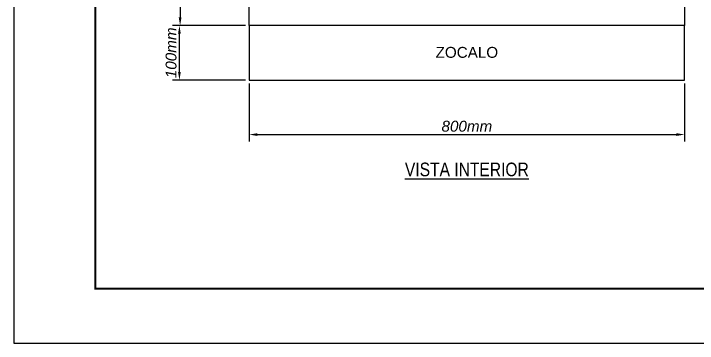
# Model space of a CAD drawing. Header units: millimetres. Extents: x 0 to 840, y -1485 to 297.
# Drawn here: x 0 to 125.6, y -1485 to -1424.6 of the extents above; entities that cross this region are included whole.
import ezdxf

# ---------------------------------------------------------------- set-up
doc = ezdxf.new("R2010")
doc.units = ezdxf.units.MM
doc.layers.add('L_COTAS', color=2, linetype='Continuous')
doc.layers.add('MEMBRETE', color=7, linetype='Continuous')
doc.styles.get("Standard").update_dxf_attribs({"font": 'arial.ttf'})
doc.styles.add('TEXTOS', font='ariali.ttf')
doc.dimstyles.new('ISO-25$0', dxfattribs={"dimscale": 0, "dimtxt": 30, "dimasz": 25, "dimexe": 10, "dimexo": 20, "dimtad": 0, "dimtoh": 1, "dimdec": 4, "dimdsep": 46, "dimtxsty": 'Standard', "dimcen": 2.5, "dimclrd": 1, "dimclre": 1, "dimclrt": 3, "dimadec": 0, "dimazin": 0, "dimtfac": 1, "dimtdec": 4, "dimtmove": 0, "dimatfit": 3, "dimfxl": 1, "dimtvp": 1, "dimtolj": 1, "dimtzin": 0, "dimarcsym": 0})

# ---------------------------------------------------------------- blocks, each defined once
blk = doc.blocks.new('*D111')
at = {"layer": 'Defpoints', "color": 0, "transparency": 16777216}
for p in [(43.24, -1226.73), (30.57, -1426.73), (43.24, -1426.73)]:
    blk.add_point(p, dxfattribs=at)
at = {"layer": 'L_COTAS', "color": 0, "lineweight": -2, "transparency": 16777216}
for p, q in [((42.61, -1226.73), (29.32, -1226.73)), ((30.57, -1228.23), (30.57, -1425.23)), ((42.61, -1426.73), (29.32, -1426.73))]:
    blk.add_line(p, q, dxfattribs=at)
at = {"layer": 'L_COTAS', "color": 0, "transparency": 16777216}
for points in [[(30.32, -1228.23), (30.82, -1228.23), (30.57, -1226.73)], [(30.32, -1425.23), (30.82, -1425.23), (30.57, -1426.73)]]:
    blk.add_solid(points, dxfattribs=at)
at = {"layer": 'L_COTAS', "color": 0, "transparency": 16777216, "insert": (29.04, -1326.73), "char_height": 2, "attachment_point": 5, "rotation": 90, "style": 'TEXTOS'}
blk.add_mtext('2000mm', dxfattribs=at)
blk = doc.blocks.new('*D112')
at = {"layer": 'Defpoints', "color": 0, "transparency": 16777216}
for p in [(30.44, -1426.73), (43.24, -1426.73), (43.24, -1436.73)]:
    blk.add_point(p, dxfattribs=at)
at = {"layer": 'L_COTAS', "color": 0, "lineweight": -2, "transparency": 16777216}
for p, q in [((42.61, -1426.73), (29.19, -1426.73)), ((30.44, -1435.23), (30.44, -1428.23)), ((42.61, -1436.73), (29.19, -1436.73))]:
    blk.add_line(p, q, dxfattribs=at)
at = {"layer": 'L_COTAS', "color": 0, "transparency": 16777216}
for points in [[(30.19, -1428.23), (30.69, -1428.23), (30.44, -1426.73)], [(30.19, -1435.23), (30.69, -1435.23), (30.44, -1436.73)]]:
    blk.add_solid(points, dxfattribs=at)
at = {"layer": 'L_COTAS', "color": 0, "transparency": 16777216, "insert": (28.92, -1431.73), "char_height": 2, "attachment_point": 5, "rotation": 90, "style": 'TEXTOS'}
blk.add_mtext('100mm', dxfattribs=at)
blk = doc.blocks.new('*D113')
at = {"layer": 'Defpoints', "color": 0, "transparency": 16777216}
for p in [(43.24, -1436.73), (123.24, -1436.73), (123.24, -1446.72)]:
    blk.add_point(p, dxfattribs=at)
at = {"layer": 'L_COTAS', "color": 0, "lineweight": -2, "transparency": 16777216}
for p, q in [((43.24, -1437.36), (43.24, -1447.97)), ((123.24, -1437.36), (123.24, -1447.97)), ((44.74, -1446.72), (121.74, -1446.72))]:
    blk.add_line(p, q, dxfattribs=at)
at = {"layer": 'L_COTAS', "color": 0, "transparency": 16777216}
for points in [[(44.74, -1446.47), (44.74, -1446.97), (43.24, -1446.72)], [(121.74, -1446.47), (121.74, -1446.97), (123.24, -1446.72)]]:
    blk.add_solid(points, dxfattribs=at)
at = {"layer": 'L_COTAS', "color": 0, "transparency": 16777216, "insert": (83.24, -1445.2), "char_height": 2, "attachment_point": 5, "style": 'TEXTOS'}
blk.add_mtext('800mm', dxfattribs=at)

msp = doc.modelspace()

# ---------------------------------------------------------------- linework, layer by layer
msp.add_lwpolyline([(0, -1485), (420, -1485), (420, -1188), (0, -1188)], close=True)
at = {"color": 5}
for points in [[(43.2381, -1226.7301), (123.2381, -1226.7301), (123.2381, -1426.7301), (43.2381, -1426.7301)], [(43.2381, -1436.7301), (123.2381, -1436.7301), (123.2381, -1426.7301), (43.2381, -1426.7301)]]:
    msp.add_lwpolyline(points, close=True, dxfattribs=at)
at = {"layer": 'MEMBRETE', "const_width": 0.3537}
msp.add_lwpolyline([(15, -1475), (415, -1475), (415, -1198), (15, -1198)], close=True, dxfattribs=at)

# ---------------------------------------------------------------- texts
at = {"attachment_point": 2}
for s, insert, char_height, width in [('ZOCALO', (83.2381, -1430.6441), 2, 80), ('{\\fArial Narrow|b0|i0|c0|p34;\\LVISTA INTERIOR }', (83.2381, -1451.8618), 2.5, 90)]:
    msp.add_mtext(s, dxfattribs=dict(at, insert=insert, char_height=char_height, width=width))

# ---------------------------------------------------------------- dimensions: what is measured, and where the dimension line sits
at = {"layer": 'L_COTAS', "color": 0}
dim = msp.add_linear_dim(base=(30.5656, -1426.7301), p1=(43.2381, -1226.7301), p2=(43.2381, -1426.7301), angle=90, dimstyle='ISO-25$0', override={"dimscale": 1, "dimtxt": 2, "dimasz": 1.5, "dimexe": 1.25, "dimexo": 0.625, "dimgap": 0.5, "dimtad": 1, "dimtoh": 0, "dimdec": 2, "dimlfac": 10, "dimpost": 'mm', "dimtxsty": 'TEXTOS', "dimclrd": 0, "dimclre": 0, "dimclrt": 0, "dimtdec": 2, "dimtvp": 0, "dimtolj": 0, "dimtzin": 8}, dxfattribs=at)
dim.commit()
dim.dimension.update_dxf_attribs({"geometry": '*D111', "text_midpoint": (30.5656, -1326.7301), "dimtype": 160})
dim = msp.add_linear_dim(base=(30.4406, -1426.7301), p1=(43.2381, -1436.7301), p2=(43.2381, -1426.7301), angle=90, dimstyle='ISO-25$0', override={"dimscale": 1, "dimtxt": 2, "dimasz": 1.5, "dimexe": 1.25, "dimexo": 0.625, "dimgap": 0.5, "dimtad": 1, "dimtoh": 0, "dimdec": 2, "dimlfac": 10, "dimpost": 'mm', "dimtxsty": 'TEXTOS', "dimclrd": 0, "dimclre": 0, "dimclrt": 0, "dimtdec": 2, "dimtvp": 0, "dimtolj": 0, "dimtzin": 8}, dxfattribs=at)
dim.commit()
dim.dimension.update_dxf_attribs({"geometry": '*D112', "text_midpoint": (28.9195, -1431.7301)})
dim = msp.add_linear_dim(base=(123.2381, -1446.7185), p1=(43.2381, -1436.7301), p2=(123.2381, -1436.7301), dimstyle='ISO-25$0', override={"dimscale": 1, "dimtxt": 2, "dimasz": 1.5, "dimexe": 1.25, "dimexo": 0.625, "dimgap": 0.5, "dimtad": 1, "dimtoh": 0, "dimdec": 2, "dimlfac": 10, "dimpost": 'mm', "dimtxsty": 'TEXTOS', "dimclrd": 0, "dimclre": 0, "dimclrt": 0, "dimtdec": 2, "dimtvp": 0, "dimtolj": 0, "dimtzin": 8}, dxfattribs=at)
dim.commit()
dim.dimension.update_dxf_attribs({"geometry": '*D113', "text_midpoint": (83.2381, -1446.7185), "dimtype": 160})

doc.saveas('drawing.dxf')
